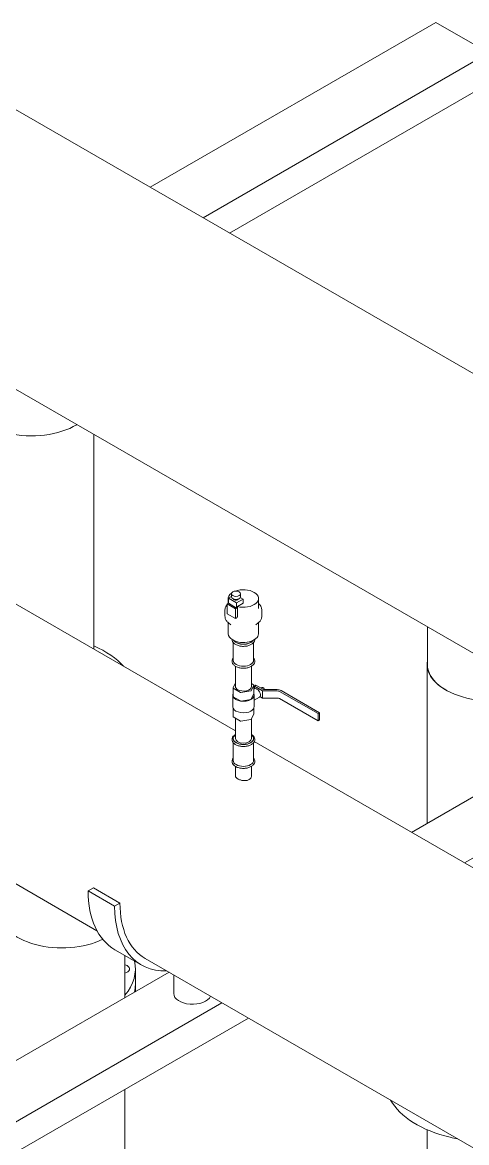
# Model space of a CAD drawing. Header units: millimetres. Extents: x -312439 to 477422, y -331570 to 212570.
# Drawn here: x 415040 to 415404, y 107208 to 108125 of the extents above; entities that cross this region are included whole.
import ezdxf

# ---------------------------------------------------------------- set-up
doc = ezdxf.new("R2010")
doc.units = ezdxf.units.MM

msp = doc.modelspace()

# ---------------------------------------------------------------- linework, layer by layer
at = {"color": 0, "linetype": 'Continuous', "lineweight": 0, "extrusion": (8.40036e-17, 0.816497, 0.57735)}
for p, q in [((415378.326, 108124.576), (415144.763, 107989.728)), ((415421.629, 108099.575), (415378.326, 108124.576)), ((415421.629, 108099.575), (415188.066, 107964.727)), ((415214.527, 107544.857), (414269.002, 108090.756)), ((416576.351, 107163.2), (414959.327, 108096.79)), ((415421.629, 108074.573), (415209.718, 107952.227)), ((416187.923, 107158.488), (414860.179, 107925.061)), ((415098.824, 107611.658), (415098.824, 107787.28)), ((415101.316, 107381.248), (414576.498, 107684.251)), ((415208.631, 107653.142), (415208.631, 107649.169)), ((415211.187, 107654.898), (415208.756, 107653.494)), ((415208.756, 107653.494), (415208.756, 107649.241)), ((415215.514, 107649.592), (415208.756, 107653.494)), ((415211.187, 107657.038), (415211.187, 107654.522)), ((415220.724, 107652.6), (415215.514, 107649.592)), ((415220.724, 107652.6), (415218.499, 107653.885)), ((415218.665, 107657.038), (415218.665, 107654.522)), ((415220.724, 107649.179), (415220.724, 107652.6)), ((415233.467, 107653.142), (415233.467, 107645.072)), ((415205.991, 107643.971), (415205.991, 107638.586)), ((415208.756, 107649.241), (415207.729, 107648.648)), ((415207.729, 107648.648), (415207.729, 107640.553)), ((415214.488, 107644.746), (415207.729, 107648.648)), ((415207.729, 107640.553), (415214.488, 107636.651)), ((415215.514, 107645.339), (415208.756, 107649.241)), ((415215.514, 107645.339), (415214.488, 107644.746)), ((415214.488, 107644.746), (415214.488, 107636.651)), ((415215.514, 107649.592), (415215.514, 107645.339)), ((415216.168, 107646.549), (415220.724, 107649.179)), ((415216.168, 107638.48), (415216.168, 107646.549)), ((415236.106, 107643.971), (415236.106, 107638.586)), ((415208.728, 107633.314), (415208.728, 107624.219)), ((415210.757, 107631.627), (415208.86, 107633.203)), ((415214.488, 107636.651), (415215.373, 107637.162)), ((415231.34, 107631.627), (415233.237, 107633.203)), ((415233.37, 107633.314), (415233.37, 107624.219)), ((415371.546, 107629.824), (415371.546, 107599.233)), ((415212.689, 107602.561), (415212.689, 107617.176)), ((415229.408, 107602.561), (415229.408, 107617.176)), ((415214.527, 107597.693), (415214.527, 107581.134)), ((415227.571, 107597.693), (415227.571, 107581.134)), ((415371.178, 107469.013), (415371.178, 107599.446)), ((415212.562, 107579.889), (415212.562, 107572.889)), ((415214.527, 107584.157), (415212.577, 107579.955)), ((415212.691, 107579.708), (415218.58, 107576.308)), ((415219.008, 107576.242), (415227.052, 107577.487)), ((415227.365, 107577.667), (415229.521, 107582.312)), ((415229.406, 107582.559), (415227.571, 107583.618)), ((415229.536, 107582.378), (415229.536, 107575.378)), ((415230.18, 107579.235), (415229.536, 107578.863)), ((415230.012, 107581.355), (415231.29, 107582.093)), ((415236.686, 107577.502), (415230.012, 107581.355)), ((415230.012, 107579.138), (415230.012, 107581.355)), ((415237.435, 107578.545), (415231.29, 107582.093)), ((415235.558, 107580.169), (415234.747, 107580.096)), ((415236.573, 107579.042), (415235.762, 107580.051)), ((415236.39, 107580.221), (415235.868, 107579.92)), ((415248.789, 107577.502), (415236.686, 107577.502)), ((415236.686, 107571.602), (415236.686, 107577.502)), ((415248.789, 107578.545), (415237.435, 107578.545)), ((415282.063, 107558.883), (415250.538, 107577.084)), ((415283.34, 107559.62), (415251.815, 107577.821)), ((415212.278, 107574.133), (415212.278, 107564.633)), ((415218.58, 107569.308), (415212.691, 107572.708)), ((415227.052, 107570.487), (415219.008, 107569.242)), ((415229.521, 107575.312), (415227.365, 107570.667)), ((415229.819, 107574.133), (415229.819, 107564.633)), ((415234.147, 107572.365), (415229.819, 107569.867)), ((415236.686, 107571.602), (415234.608, 107572.801)), ((415248.789, 107571.602), (415236.686, 107571.602)), ((415282.063, 107552.982), (415250.538, 107571.183)), ((415212.562, 107563.355), (415212.562, 107556.388)), ((415227.365, 107554.166), (415229.521, 107558.811)), ((415229.536, 107563.355), (415229.536, 107558.877)), ((415282.063, 107558.883), (415283.34, 107559.62)), ((415282.063, 107552.982), (415282.063, 107558.883)), ((415283.34, 107559.62), (415283.34, 107553.72)), ((415212.691, 107556.207), (415218.58, 107552.807)), ((415214.527, 107555.148), (415214.527, 107538.544)), ((415219.008, 107552.741), (415227.052, 107553.986)), ((415227.571, 107554.61), (415227.571, 107538.544)), ((415283.34, 107553.72), (415282.063, 107552.982)), ((415510.628, 107549.524), (415358.535, 107461.714)), ((415212.689, 107538.491), (415212.689, 107538.544)), ((415212.689, 107520.596), (415212.689, 107535.211)), ((415229.408, 107538.491), (415229.408, 107538.544)), ((415229.408, 107520.596), (415229.408, 107535.211)), ((415788.333, 107213.57), (415229.897, 107535.983)), ((415553.931, 107524.523), (415401.839, 107436.712)), ((415214.527, 107515.727), (415214.527, 107507.885)), ((415227.571, 107515.727), (415227.571, 107507.885)), ((415098.473, 107416.421), (415094.143, 107413.921)), ((415094.143, 107413.921), (415115.794, 107401.421)), ((415098.473, 107416.421), (415120.125, 107403.921)), ((415115.794, 107401.421), (415120.125, 107403.921)), ((415115.945, 107365.73), (415137.597, 107353.23)), ((415124.225, 107360.95), (415124.225, 107326.434)), ((415666.385, 107055.005), (415140.659, 107358.533)), ((415160.24, 107347.228), (414718.97, 107092.46)), ((415132.72, 107331.339), (415132.72, 107349.912)), ((415164.097, 107329.892), (415164.097, 107345.001)), ((415203.543, 107322.227), (414762.273, 107067.459)), ((415225.195, 107309.726), (414783.924, 107054.958)), ((415124.225, 107152.788), (415124.225, 107251.431)), ((415371.178, 107173.209), (415371.178, 107218.43))]:
    msp.add_line(p, q, dxfattribs=at)
at = {"color": 0, "linetype": 'Continuous', "lineweight": 0}
for centre, major_axis, start_param, end_param in [((415047.658, 107815.983), (-51.533, 0), 0, 2.3760943), ((415221.049, 107653.142), (-12.418, 0), 1.1668969, 5.2846813), ((415221.049, 107653.142), (-12.418, 0), 5.6136744, 6.4251207), ((415214.926, 107654.522), (-3.739, 0), 0, 0.7853982), ((415214.926, 107654.522), (-3.739, 0), 0.7853982, 3.1415927), ((415214.85, 107652.983), (-1.983, 0), 0.2533489, 0.7853982), ((415214.85, 107652.983), (-1.983, 0), 0.7853982, 2.8313119), ((415221.049, 107624.219), (-12.321, 0), 0, 0.7853982), ((415221.049, 107624.219), (-12.321, 0), 0.7853982, 3.1415927), ((415047.29, 107574.922), (85.43, 0), 0.4782479, 0.9232568), ((415221.049, 107620.456), (8.359, 0), 3.5120397, 5.9127383), ((415221.049, 107620.509), (8.359, 0), 3.5294865, 5.8952914), ((415221.049, 107602.561), (8.359, 0), 3.1415927, 6.2831853), ((415422.711, 107599.446), (51.533, 0), 3.0220016, 3.9320413), ((415423.079, 107599.233), (-51.533, 0), 0, 2.3760943), ((415213.004, 107579.889), (-0.442, 0), 6.0213859, 7.0685835), ((415221.049, 107581.134), (6.522, 0), 3.1415927, 3.9269908), ((415221.049, 107581.134), (6.522, 0), 3.9269908, 6.2831853), ((415226.938, 107577.734), (0.442, 0), 4.9741884, 6.0213859), ((415229.093, 107582.378), (0.442, 0), 6.0213859, 7.0685835), ((415232.164, 107575.8), (-1.983, 3.435), 5.4977871, 6.2831853), ((415232.164, 107575.8), (-1.983, 3.435), 3.1415927, 5.4977871), ((415235.66, 107579.907), (-0.144, 0.249), 4.9741884, 6.0213859), ((415237.248, 107578.736), (0.858, -1.486), 1.1269217, 3.1415927), ((415248.789, 107576.074), (-4.279, 0), 3.9269908, 4.712389), ((415248.789, 107576.074), (-2.473, 0), 3.9269908, 4.712389), ((415221.049, 107574.133), (8.771, 0), 2.8865178, 3.403392), ((415213.004, 107572.889), (-0.442, 0), 0, 0.2617994), ((415221.049, 107574.133), (8.771, 0), 3.403392, 4.4505896), ((415213.004, 107572.889), (-0.442, 0), 0.2617994, 0.7853982), ((415218.893, 107576.489), (0.442, 0), 3.9269908, 4.9741884), ((415218.893, 107569.489), (-0.442, 0), 0.7853982, 1.3089969), ((415221.049, 107574.133), (8.771, 0), 4.4505896, 5.4977871), ((415218.893, 107569.489), (-0.442, 0), 1.3089969, 1.8325957), ((415226.938, 107570.733), (-0.442, 0), 1.8325957, 2.3561945), ((415221.049, 107574.133), (8.771, 0), 5.4977871, 6.5382602), ((415226.938, 107570.733), (-0.442, 0), 2.3561945, 2.8797933), ((415229.093, 107575.378), (0.442, 0), 6.0213859, 6.2831853), ((415248.789, 107570.174), (-2.473, 0), 3.9269908, 4.712389), ((415221.049, 107564.633), (8.771, 0), 3.1415927, 3.403392), ((415221.049, 107564.633), (8.771, 0), 3.403392, 4.4505896), ((415221.049, 107564.633), (8.771, 0), 4.4505896, 5.4977871), ((415221.049, 107564.633), (8.771, 0), 5.4977871, 6.2831853), ((415229.093, 107558.877), (0.442, 0), 6.0213859, 6.2831853), ((415213.004, 107556.388), (-0.442, 0), 0, 0.7853982), ((415218.893, 107552.988), (0.442, 0), 3.9269908, 4.9741884), ((415226.938, 107554.232), (0.442, 0), 4.9741884, 6.0213859), ((415221.049, 107538.544), (8.359, 0), 2.4658134, 6.9589645), ((415221.049, 107538.491), (8.359, 0), 3.1415927, 6.2831853), ((415221.049, 107538.544), (6.522, 0), 3.1415927, 6.2831853), ((415221.049, 107520.596), (8.359, 0), 3.1415927, 6.2831853), ((415168.581, 107456.898), (-52.636, -91.168), 5.4977871, 6.2831853), ((415190.233, 107444.397), (49.574, 85.864), 2.3561945, 3.1415927), ((415072.691, 107396.937), (-51.533, 0), 0, 2.2734346), ((415190.233, 107444.397), (-52.636, -91.168), 5.4977871, 6.6259572), ((415047.29, 107349.912), (85.43, 0), 5.8334403, 6.4168453), ((415121.085, 107349.912), (6.798, 0), 0.7853982, 1.0905839), ((415121.085, 107349.912), (6.798, 0), 5.1926015, 7.0685835), ((415047.29, 107337.212), (85.43, 0), 6.1556586, 6.2831853), ((415179.407, 107329.892), (-15.31, 0), 0, 2.8815874), ((415422.711, 107257.768), (85.43, 0), 3.4534781, 4.3196899), ((415422.711, 107257.768), (85.43, 0), 4.3196899, 4.4005035)]:
    msp.add_ellipse(centre, major_axis=major_axis, ratio=0.5773503, start_param=start_param, end_param=end_param, dxfattribs=at)
msp.add_ellipse((415214.926, 107657.038), major_axis=(-3.739, 0), ratio=0.5773503, dxfattribs=at)
for points, knots in [([(415205.991, 107643.971), (415205.991, 107644.899), (415206.242, 107645.825), (415206.99, 107647.183), (415207.327, 107647.651), (415207.729, 107648.098)], [5.49778714, 5.49778714, 5.49778714, 5.49778714, 5.8057481, 5.8057481, 5.97680455, 5.97680455, 5.97680455, 5.97680455]), ([(415233.467, 107648.973), (415233.508, 107648.938), (415233.548, 107648.903), (415234.483, 107648.079), (415235.165, 107647.2), (415235.931, 107645.526), (415236.106, 107644.749), (415236.106, 107643.971)], [8.04456725, 8.04456725, 8.04456725, 8.04456725, 8.05895167, 8.05895167, 8.38128127, 8.38128127, 8.6393798, 8.6393798, 8.6393798, 8.6393798]), ([(415208.86, 107633.203), (415208.503, 107633.499), (415208.173, 107633.811), (415207.577, 107634.463), (415207.309, 107634.803), (415206.843, 107635.509), (415206.644, 107635.874), (415206.322, 107636.625), (415206.199, 107637.01), (415206.033, 107637.793), (415205.991, 107638.189), (415205.991, 107638.586)], [4.89030951, 4.89030951, 4.89030951, 4.89030951, 5.01180504, 5.01180504, 5.13330057, 5.13330057, 5.25479609, 5.25479609, 5.37629162, 5.37629162, 5.49778714, 5.49778714, 5.49778714, 5.49778714]), ([(415215.373, 107637.162), (415215.423, 107637.191), (415215.477, 107637.228), (415215.584, 107637.313), (415215.637, 107637.362), (415215.728, 107637.456), (415215.776, 107637.512), (415215.865, 107637.629), (415215.907, 107637.691), (415215.975, 107637.807), (415216.009, 107637.871), (415216.067, 107638), (415216.092, 107638.066), (415216.128, 107638.184), (415216.144, 107638.247), (415216.164, 107638.369), (415216.168, 107638.428), (415216.168, 107638.48)], [2.6185746, 2.6185746, 2.6185746, 2.6185746, 2.9644718, 2.9644718, 3.310369, 3.310369, 3.6467621, 3.6467621, 3.9831551, 3.9831551, 4.3058126, 4.3058126, 4.6284701, 4.6284701, 4.9389845, 4.9389845, 5.2494988, 5.2494988, 5.2494988, 5.2494988]), ([(415236.106, 107638.586), (415236.106, 107638.189), (415236.064, 107637.793), (415235.899, 107637.01), (415235.775, 107636.625), (415235.453, 107635.874), (415235.254, 107635.509), (415234.788, 107634.803), (415234.521, 107634.463), (415233.924, 107633.811), (415233.595, 107633.499), (415233.237, 107633.203)], [2.35619449, 2.35619449, 2.35619449, 2.35619449, 2.47769002, 2.47769002, 2.59918554, 2.59918554, 2.72068107, 2.72068107, 2.84217659, 2.84217659, 2.96367212, 2.96367212, 2.96367212, 2.96367212]), ([(415211.775, 107619.536), (415211.786, 107619.284), (415211.824, 107619.032), (415212.032, 107618.208), (415212.313, 107617.66), (415213.132, 107616.607), (415213.698, 107616.113), (415215.066, 107615.241), (415215.884, 107614.872), (415217.661, 107614.313), (415218.62, 107614.123), (415220.58, 107613.937), (415221.58, 107613.939), (415223.531, 107614.132), (415224.482, 107614.324), (415226.248, 107614.886), (415227.064, 107615.258), (415228.472, 107616.164), (415229.066, 107616.699), (415229.915, 107617.873), (415230.19, 107618.505), (415230.305, 107619.287), (415230.317, 107619.411), (415230.323, 107619.536)], [0.8119445, 0.8119445, 0.8119445, 0.8119445, 0.929963, 0.929963, 1.2071856, 1.2071856, 1.5213555, 1.5213555, 1.8571611, 1.8571611, 2.1929738, 2.1929738, 2.5264126, 2.5264126, 2.8598797, 2.8598797, 3.1957323, 3.1957323, 3.5314416, 3.5314416, 3.8422222, 3.8422222, 3.9004445, 3.9004445, 3.9004445, 3.9004445]), ([(415212.689, 107604.341), (415212.291, 107603.826), (415212.004, 107603.253), (415211.734, 107602.07), (415211.741, 107601.467), (415212.032, 107600.313), (415212.313, 107599.765), (415213.132, 107598.712), (415213.698, 107598.218), (415215.066, 107597.346), (415215.884, 107596.977), (415217.661, 107596.418), (415218.62, 107596.228), (415220.58, 107596.042), (415221.58, 107596.044), (415223.531, 107596.237), (415224.482, 107596.429), (415226.248, 107596.991), (415227.064, 107597.363), (415228.472, 107598.269), (415229.066, 107598.804), (415229.915, 107599.978), (415230.19, 107600.61), (415230.372, 107601.846), (415230.318, 107602.439), (415229.977, 107603.475), (415229.729, 107603.927), (415229.408, 107604.341)], [0.3653751, 0.3653751, 0.3653751, 0.3653751, 0.6539942, 0.6539942, 0.929963, 0.929963, 1.2071856, 1.2071856, 1.5213555, 1.5213555, 1.8571611, 1.8571611, 2.1929738, 2.1929738, 2.5264126, 2.5264126, 2.8598797, 2.8598797, 3.1957323, 3.1957323, 3.5314416, 3.5314416, 3.8422222, 3.8422222, 4.1145984, 4.1145984, 4.3470138, 4.3470138, 4.3470138, 4.3470138]), ([(415214.527, 107541.859), (415213.851, 107541.451), (415213.268, 107540.97), (415212.35, 107539.869), (415212.018, 107539.243), (415211.734, 107538), (415211.741, 107537.397), (415212.032, 107536.243), (415212.313, 107535.695), (415213.132, 107534.642), (415213.698, 107534.148), (415215.066, 107533.276), (415215.884, 107532.907), (415217.661, 107532.347), (415218.62, 107532.158), (415220.58, 107531.971), (415221.58, 107531.973), (415223.531, 107532.167), (415224.482, 107532.359), (415226.248, 107532.921), (415227.064, 107533.292), (415228.472, 107534.198), (415229.066, 107534.733), (415229.915, 107535.907), (415230.19, 107536.54), (415230.372, 107537.776), (415230.318, 107538.369), (415229.944, 107539.506), (415229.619, 107540.047), (415228.752, 107541.034), (415228.202, 107541.478), (415227.571, 107541.859)], [0.023241, 0.023241, 0.023241, 0.023241, 0.3365539, 0.3365539, 0.6539942, 0.6539942, 0.929963, 0.929963, 1.2071856, 1.2071856, 1.5213555, 1.5213555, 1.8571611, 1.8571611, 2.1929738, 2.1929738, 2.5264126, 2.5264126, 2.8598797, 2.8598797, 3.1957323, 3.1957323, 3.5314416, 3.5314416, 3.8422222, 3.8422222, 4.1145984, 4.1145984, 4.3965527, 4.3965527, 4.689148, 4.689148, 4.689148, 4.689148]), ([(415212.689, 107522.376), (415212.291, 107521.861), (415212.004, 107521.288), (415211.734, 107520.105), (415211.741, 107519.502), (415212.032, 107518.348), (415212.313, 107517.8), (415213.132, 107516.747), (415213.698, 107516.253), (415215.066, 107515.381), (415215.884, 107515.012), (415217.661, 107514.452), (415218.62, 107514.263), (415220.58, 107514.076), (415221.58, 107514.078), (415223.531, 107514.272), (415224.482, 107514.464), (415226.248, 107515.026), (415227.064, 107515.397), (415228.472, 107516.303), (415229.066, 107516.838), (415229.915, 107518.012), (415230.19, 107518.645), (415230.372, 107519.881), (415230.318, 107520.474), (415229.977, 107521.51), (415229.729, 107521.961), (415229.408, 107522.376)], [0.3653751, 0.3653751, 0.3653751, 0.3653751, 0.6539942, 0.6539942, 0.929963, 0.929963, 1.2071856, 1.2071856, 1.5213555, 1.5213555, 1.8571611, 1.8571611, 2.1929738, 2.1929738, 2.5264126, 2.5264126, 2.8598797, 2.8598797, 3.1957323, 3.1957323, 3.5314416, 3.5314416, 3.8422222, 3.8422222, 4.1145984, 4.1145984, 4.3470138, 4.3470138, 4.3470138, 4.3470138]), ([(415214.527, 107507.885), (415214.527, 107507.69), (415214.566, 107507.488), (415214.73, 107507.081), (415214.855, 107506.876), (415215.187, 107506.473), (415215.394, 107506.274), (415215.874, 107505.894), (415216.146, 107505.712), (415216.728, 107505.376), (415217.056, 107505.211), (415217.77, 107504.903), (415218.155, 107504.759), (415218.959, 107504.507), (415219.377, 107504.398), (415220.218, 107504.225), (415220.641, 107504.16), (415221.457, 107504.079), (415221.879, 107504.06), (415222.72, 107504.075), (415223.138, 107504.111), (415223.942, 107504.241), (415224.327, 107504.336), (415225.041, 107504.58), (415225.37, 107504.729), (415225.66, 107504.897)], [40.2868935, 40.2868935, 40.2868935, 40.2868935, 42.3010963, 42.3010963, 44.3152991, 44.3152991, 46.3295019, 46.3295019, 48.3437047, 48.3437047, 50.3579076, 50.3579076, 52.3721104, 52.3721104, 54.3863132, 54.3863132, 56.400516, 56.400516, 58.4149552, 58.4149552, 60.4293945, 60.4293945, 62.4438337, 62.4438337, 64.458273, 64.458273, 64.458273, 64.458273]), ([(415225.66, 107504.897), (415225.951, 107505.065), (415226.224, 107505.262), (415226.703, 107505.707), (415226.91, 107505.954), (415227.242, 107506.48), (415227.367, 107506.759), (415227.532, 107507.323), (415227.571, 107507.609), (415227.571, 107507.885)], [0, 0, 0, 0, 2.0144392, 2.0144392, 4.0288785, 4.0288785, 6.0433177, 6.0433177, 8.057757, 8.057757, 8.057757, 8.057757])]:
    msp.add_open_spline(points, degree=3, knots=knots, dxfattribs=at)

doc.saveas('drawing.dxf')
